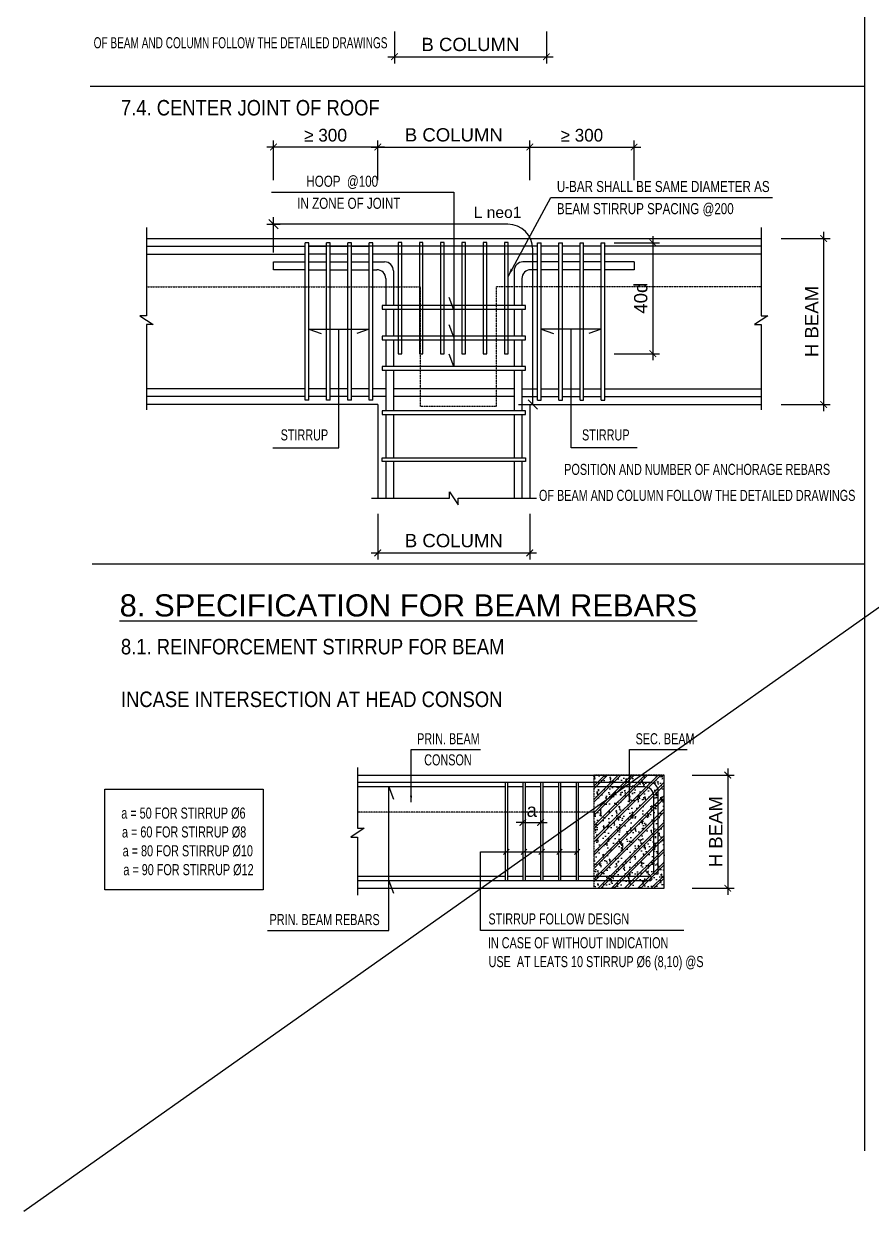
# Model space of a CAD drawing. Header units: millimetres. Extents: x -241424 to 696054, y -125618 to 93710.
# Drawn here: x 106926 to 126083, y -70002 to -43199 of the extents above; entities that cross this region are included whole.
import ezdxf
from ezdxf.enums import TextEntityAlignment as Align

# ---------------------------------------------------------------- set-up
doc = ezdxf.new("R2010")
doc.units = ezdxf.units.MM
doc.header["$LTSCALE"] = 7
doc.header["$PDMODE"] = 3
doc.linetypes.add('CENTER2', pattern=[1.125, 0.75, -0.125, 0.125, -0.125])
doc.linetypes.add('HIDDEN', pattern=[0.375, 0.25, -0.125])
doc.layers.get('0').update_dxf_attribs({"linetype": 'CONTINUOUS'})
doc.layers.get('Defpoints').update_dxf_attribs({"color": 6, "linetype": 'CONTINUOUS'})
for name, color, linetype in [('CDC_01_AXIS', 160, 'CENTER2'), ('CDC_02_DIM', 1, 'CONTINUOUS'), ('CDC_03_BORDER', 3, 'CONTINUOUS'), ('CDC_04_HIDDEN', 8, 'HIDDEN'), ('CDC_05_STEEL', 4, 'CONTINUOUS'), ('CDC_06_TEXT', 2, 'CONTINUOUS'), ('CDC_10_HATCH', 251, 'CONTINUOUS'), ('CDC_11_NOTE', 8, 'CONTINUOUS')]:
    doc.layers.add(name, color=color, linetype=linetype)
doc.layers.add('KCS_KHONG_IN', color=87, linetype='CONTINUOUS', plot=False)
doc.layers.add('KCS_Plotter', color=11, linetype='CONTINUOUS', plot=False)
doc.styles.add('ARIAL', font='arial.ttf')
doc.dimstyles.new('DIM1-25', dxfattribs={"dimscale": 1.2, "dimtxt": 250, "dimasz": 125, "dimexe": 125, "dimexo": 0.06, "dimgap": 100, "dimtad": 1, "dimdec": 0, "dimzin": 0, "dimdsep": 46, "dimtxsty": 'ARIAL', "dimblk": 'ARCHTICK', "dimcen": 100, "dimdle": 125, "dimclrd": 256, "dimclre": 1, "dimclrt": 2, "dimadec": 0, "dimazin": 0, "dimtfac": 1, "dimtdec": 0, "dimtix": 1, "dimtmove": 2, "dimatfit": 0, "dimfxl": 1, "dimtolj": 1, "dimtzin": 0, "dimarcsym": 0})

# ---------------------------------------------------------------- blocks, each defined once
blk = doc.blocks.new('_ArchTick')
at = {"color": 0, "linetype": 'ByBlock', "const_width": 0.15}
blk.add_lwpolyline([(-0.5, -0.5), (0.5, 0.5)], dxfattribs=at)
blk = doc.blocks.new('*D473')
at = {"layer": 'CDC_02_DIM', "lineweight": -2, "transparency": 16777216}
blk.add_line((122819, -60006), (122819, -62863), dxfattribs=at)
at = {"layer": 'CDC_02_DIM', "color": 1, "lineweight": -2, "transparency": 16777216}
for p, q in [((122019, -60156), (122969, -60156)), ((122019, -62713), (122969, -62713))]:
    blk.add_line(p, q, dxfattribs=at)
at = {"layer": 'Defpoints', "color": 0, "transparency": 16777216}
for p in [(122019, -60156), (122019, -62713), (122819, -62713)]:
    blk.add_point(p, dxfattribs=at)
at = {"layer": 'CDC_02_DIM', "lineweight": -2, "transparency": 16777216, "xscale": 150, "yscale": 150, "zscale": 150}
for p, rotation in [((122819, -60156), 90), ((122819, -62713), 270)]:
    blk.add_blockref('_ArchTick', p, dxfattribs=dict(at, rotation=rotation))
at = {"layer": 'CDC_02_DIM', "color": 2, "transparency": 16777216, "insert": (122548, -61435), "char_height": 300, "attachment_point": 5, "rotation": 90, "style": 'ARIAL'}
blk.add_mtext('\\A1;H BEAM', dxfattribs=at)
blk = doc.blocks.new('*D414')
at = {"layer": 'CDC_02_DIM', "color": 1, "lineweight": -2, "transparency": 16777216}
for p, q in [((115296, -43375), (115296, -44093)), ((118726, -43375), (118726, -44093))]:
    blk.add_line(p, q, dxfattribs=at)
at = {"layer": 'CDC_02_DIM', "lineweight": -2, "transparency": 16777216}
blk.add_line((115146, -43943), (118876, -43943), dxfattribs=at)
at = {"layer": 'Defpoints', "color": 0, "transparency": 16777216}
for p in [(115296, -43374), (118726, -43374), (118726, -43943)]:
    blk.add_point(p, dxfattribs=at)
at = {"layer": 'CDC_02_DIM', "lineweight": -2, "transparency": 16777216, "xscale": 150, "yscale": 150, "zscale": 150, "rotation": 180}
blk.add_blockref('_ArchTick', (115296, -43943), dxfattribs=at)
at = {"layer": 'CDC_02_DIM', "lineweight": -2, "transparency": 16777216, "xscale": 150, "yscale": 150, "zscale": 150}
blk.add_blockref('_ArchTick', (118726, -43943), dxfattribs=at)
at = {"layer": 'CDC_02_DIM', "color": 2, "transparency": 16777216, "insert": (117011, -43668), "char_height": 300, "attachment_point": 5, "style": 'ARIAL'}
blk.add_mtext('\\A1;B COLUMN', dxfattribs=at)
blk = doc.blocks.new('*D369')
at = {"layer": 'CDC_02_DIM', "color": 1, "lineweight": -2, "transparency": 16777216}
for p, q in [((114920, -46727), (114920, -45833)), ((118351, -46727), (118351, -45833))]:
    blk.add_line(p, q, dxfattribs=at)
at = {"layer": 'CDC_02_DIM', "lineweight": -2, "transparency": 16777216}
blk.add_line((114770, -45983), (118501, -45983), dxfattribs=at)
at = {"layer": 'Defpoints', "color": 0, "transparency": 16777216}
for p in [(118351, -45983), (114920, -46727), (118351, -46727)]:
    blk.add_point(p, dxfattribs=at)
at = {"layer": 'CDC_02_DIM', "lineweight": -2, "transparency": 16777216, "xscale": 150, "yscale": 150, "zscale": 150, "rotation": 180}
blk.add_blockref('_ArchTick', (114920, -45983), dxfattribs=at)
at = {"layer": 'CDC_02_DIM', "lineweight": -2, "transparency": 16777216, "xscale": 150, "yscale": 150, "zscale": 150}
blk.add_blockref('_ArchTick', (118351, -45983), dxfattribs=at)
at = {"layer": 'CDC_02_DIM', "color": 2, "transparency": 16777216, "insert": (116636, -45708), "char_height": 300, "attachment_point": 5, "style": 'ARIAL'}
blk.add_mtext('\\A1;B COLUMN', dxfattribs=at)
blk = doc.blocks.new('*D372')
at = {"layer": 'CDC_02_DIM', "color": 1, "lineweight": -2, "transparency": 16777216}
for p, q in [((118351, -46727), (118351, -45833)), ((120706, -46727), (120706, -45833))]:
    blk.add_line(p, q, dxfattribs=at)
at = {"layer": 'CDC_02_DIM', "lineweight": -2, "transparency": 16777216}
blk.add_line((118201, -45983), (120856, -45983), dxfattribs=at)
at = {"layer": 'Defpoints', "color": 0, "transparency": 16777216}
for p in [(120706, -45983), (118351, -46727), (120706, -46727)]:
    blk.add_point(p, dxfattribs=at)
at = {"layer": 'CDC_02_DIM', "lineweight": -2, "transparency": 16777216, "xscale": 150, "yscale": 150, "zscale": 150, "rotation": 180}
blk.add_blockref('_ArchTick', (118351, -45983), dxfattribs=at)
at = {"layer": 'CDC_02_DIM', "lineweight": -2, "transparency": 16777216, "xscale": 150, "yscale": 150, "zscale": 150}
blk.add_blockref('_ArchTick', (120706, -45983), dxfattribs=at)
at = {"layer": 'CDC_02_DIM', "color": 2, "transparency": 16777216, "insert": (119528, -45717), "char_height": 300, "attachment_point": 5, "style": 'ARIAL'}
blk.add_mtext('\\A1;{\\fSymbol|b0|i0|c2|p18;\\H0.9583x;³ 300}', dxfattribs=at)
blk = doc.blocks.new('*D373')
at = {"layer": 'CDC_02_DIM', "lineweight": -2, "transparency": 16777216}
blk.add_line((124985, -47895), (124985, -51944), dxfattribs=at)
at = {"layer": 'CDC_02_DIM', "color": 1, "lineweight": -2, "transparency": 16777216}
for p, q in [((124029, -48045), (125135, -48045)), ((124029, -51794), (125135, -51794))]:
    blk.add_line(p, q, dxfattribs=at)
at = {"layer": 'Defpoints', "color": 0, "transparency": 16777216}
for p in [(124029, -48045), (124029, -51794), (124985, -51794)]:
    blk.add_point(p, dxfattribs=at)
at = {"layer": 'CDC_02_DIM', "lineweight": -2, "transparency": 16777216, "xscale": 150, "yscale": 150, "zscale": 150}
for p, rotation in [((124985, -48045), 90), ((124985, -51794), 270)]:
    blk.add_blockref('_ArchTick', p, dxfattribs=dict(at, rotation=rotation))
at = {"layer": 'CDC_02_DIM', "color": 2, "transparency": 16777216, "insert": (124715, -49919), "char_height": 300, "attachment_point": 5, "rotation": 90, "style": 'ARIAL'}
blk.add_mtext('\\A1;H BEAM', dxfattribs=at)
blk = doc.blocks.new('*D374')
at = {"layer": 'CDC_02_DIM', "color": 1, "lineweight": -2, "transparency": 16777216}
for p, q in [((112565, -46727), (112565, -45833)), ((114920, -46727), (114920, -45833))]:
    blk.add_line(p, q, dxfattribs=at)
at = {"layer": 'CDC_02_DIM', "lineweight": -2, "transparency": 16777216}
blk.add_line((115070, -45983), (112415, -45983), dxfattribs=at)
at = {"layer": 'Defpoints', "color": 0, "transparency": 16777216}
for p in [(112565, -45983), (112565, -46727), (114920, -46727)]:
    blk.add_point(p, dxfattribs=at)
at = {"layer": 'CDC_02_DIM', "lineweight": -2, "transparency": 16777216, "xscale": 150, "yscale": 150, "zscale": 150, "rotation": 180}
blk.add_blockref('_ArchTick', (112565, -45983), dxfattribs=at)
at = {"layer": 'CDC_02_DIM', "lineweight": -2, "transparency": 16777216, "xscale": 150, "yscale": 150, "zscale": 150}
blk.add_blockref('_ArchTick', (114920, -45983), dxfattribs=at)
at = {"layer": 'CDC_02_DIM', "color": 2, "transparency": 16777216, "insert": (113743, -45716), "char_height": 300, "attachment_point": 5, "style": 'ARIAL'}
blk.add_mtext('\\A1;{\\fSymbol|b0|i0|c2|p18;\\H0.9583x;³ 30\\fArial|b0|i0|c0|p34;0}', dxfattribs=at)
blk = doc.blocks.new('*D375')
at = {"layer": 'CDC_02_DIM', "color": 1, "lineweight": -2, "transparency": 16777216}
for p, q in [((114920, -54258), (114920, -55292)), ((118351, -54258), (118351, -55292))]:
    blk.add_line(p, q, dxfattribs=at)
at = {"layer": 'CDC_02_DIM', "lineweight": -2, "transparency": 16777216}
blk.add_line((114770, -55142), (118501, -55142), dxfattribs=at)
at = {"layer": 'Defpoints', "color": 0, "transparency": 16777216}
for p in [(114920, -54258), (118351, -54258), (118351, -55142)]:
    blk.add_point(p, dxfattribs=at)
at = {"layer": 'CDC_02_DIM', "lineweight": -2, "transparency": 16777216, "xscale": 150, "yscale": 150, "zscale": 150, "rotation": 180}
blk.add_blockref('_ArchTick', (114920, -55142), dxfattribs=at)
at = {"layer": 'CDC_02_DIM', "lineweight": -2, "transparency": 16777216, "xscale": 150, "yscale": 150, "zscale": 150}
blk.add_blockref('_ArchTick', (118351, -55142), dxfattribs=at)
at = {"layer": 'CDC_02_DIM', "color": 2, "transparency": 16777216, "insert": (116636, -54867), "char_height": 300, "attachment_point": 5, "style": 'ARIAL'}
blk.add_mtext('\\A1;B COLUMN', dxfattribs=at)
blk = doc.blocks.new('*D360')
at = {"layer": 'CDC_02_DIM', "color": 1, "lineweight": -2, "transparency": 16777216}
for p, q in [((118196, -60840), (118196, -61375)), ((118596, -60840), (118596, -61375))]:
    blk.add_line(p, q, dxfattribs=at)
at = {"layer": 'CDC_02_DIM', "lineweight": -2, "transparency": 16777216}
for p, q in [((118196, -61225), (118046, -61225)), ((118196, -61225), (118596, -61225)), ((118596, -61225), (118746, -61225))]:
    blk.add_line(p, q, dxfattribs=at)
at = {"layer": 'Defpoints', "color": 0, "transparency": 16777216}
for p in [(118196, -60840), (118596, -60840), (118596, -61225)]:
    blk.add_point(p, dxfattribs=at)
at = {"layer": 'CDC_02_DIM', "lineweight": -2, "transparency": 16777216, "xscale": 150, "yscale": 150, "zscale": 150}
blk.add_blockref('_ArchTick', (118196, -61225), dxfattribs=at)
at = {"layer": 'CDC_02_DIM', "lineweight": -2, "transparency": 16777216, "xscale": 150, "yscale": 150, "zscale": 150, "rotation": 180}
blk.add_blockref('_ArchTick', (118596, -61225), dxfattribs=at)
at = {"layer": 'CDC_02_DIM', "color": 2, "transparency": 16777216, "insert": (118396, -60952), "char_height": 300, "attachment_point": 5, "style": 'ARIAL'}
blk.add_mtext('\\A1;a', dxfattribs=at)
blk = doc.blocks.new('D')
at = {"layer": 'CDC_02_DIM'}
for p, q in [((150, 0), (-150, 0)), ((106, 106), (-106, -106))]:
    blk.add_line(p, q, dxfattribs=at)
blk = doc.blocks.new('*U778')
at = {"layer": 'CDC_05_STEEL'}
blk.add_lwpolyline([(-41, -1253), (41, -1253), (41, 1253), (-41, 1253)], close=True, dxfattribs=at)
blk = doc.blocks.new('*U779')
at = {"layer": 'CDC_01_AXIS', "color": 0, "linetype": 'ByBlock', "lineweight": -2, "transparency": 16777216}
for p in [(-2400, 0), (-1920, 0), (-1440, 0), (-960, 0), (-480, 0), (0, 0)]:
    blk.add_blockref('*U778', p, dxfattribs=at)
blk = doc.blocks.new('*D780')
at = {"layer": 'CDC_02_DIM', "color": 1, "lineweight": -2, "transparency": 16777216}
for p, q in [((120254, -48141), (121280, -48141)), ((120254, -50646), (121280, -50646))]:
    blk.add_line(p, q, dxfattribs=at)
at = {"layer": 'CDC_02_DIM', "lineweight": -2, "transparency": 16777216}
blk.add_line((121130, -47991), (121130, -50796), dxfattribs=at)
at = {"layer": 'Defpoints', "color": 0, "transparency": 16777216}
for p in [(120254, -48141), (120254, -50646), (121130, -50646)]:
    blk.add_point(p, dxfattribs=at)
at = {"layer": 'CDC_02_DIM', "lineweight": -2, "transparency": 16777216, "xscale": 150, "yscale": 150, "zscale": 150}
for p, rotation in [((121130, -48141), 90), ((121130, -50646), 270)]:
    blk.add_blockref('_ArchTick', p, dxfattribs=dict(at, rotation=rotation))
at = {"layer": 'CDC_02_DIM', "color": 2, "transparency": 16777216, "insert": (120857, -49393), "char_height": 300, "attachment_point": 5, "rotation": 90, "style": 'ARIAL'}
blk.add_mtext('\\A1;40d', dxfattribs=at)

msp = doc.modelspace()

# ---------------------------------------------------------------- hatches: boundary and pattern name
at = {"layer": 'CDC_10_HATCH', "ltscale": 30}
h = msp.add_hatch(dxfattribs=at)
h.set_pattern_fill('BT-01', color=256, scale=50, style=0, pattern_type=2)
h.set_pattern_definition([(50, (-59009207.16, 2367322.83), (358.6300913, -31.3760675), [37.5, -412.5]), (355, (-59009207.16, 2367322.83), (-69.3756668, 376.0960669), [30, -330]), (100.4514, (-59009177.27, 2367320.2), (289.2546909, 344.719771), [31.870095, -350.571056]), (46.1842, (-59009207.16, 2367422.83), (533.6205243, -82.759507), [56.25, -618.75]), (96.6356, (-59009162.7, 2367415.93), (467.331353, 487.0589355), [47.805144, -525.8565]), (351.1842, (-59009207.16, 2367422.83), (467.3309726, 487.0593005), [45, -495]), (21, (-59009157.16, 2367397.83), (298.453526, -201.3094453), [37.5, -412.5]), (326, (-59009157.16, 2367397.83), (121.657666, 362.5750225), [30, -330]), (71.4514, (-59009132.3, 2367381.06), (420.1113143, 161.2652484), [31.870095, -350.571056]), (37.5, (-59009207.16, 2367322.83), (6.07992766, 166.44692692), [0, -326, 0, -335, 0, -331.25]), (7.5, (-59009207.16, 2367322.83), (131.5347687, 197.20585594), [0, -191, 0, -318.5, 0, -126.25]), (327.5, (-59009318.66, 2367322.83), (266.9112181, -11.27743587), [0, -125, 0, -390, 0, -517.5]), (317.5, (-59009368.66, 2367322.83), (291.5930847, 50.0524912), [0, -162.5, 0, -259, 0, -367.5]), (45, (-59009207.16, 2367322.83), (-150.260191, 150.260191), []), (45, (-59009207.16, 2367384.08), (-150.260191, 150.260191), [])])
h.paths.add_polyline_path([(119795.6, -62713.3), (121382.1, -62713.3), (121382.1, -60156), (119795.6, -60156)])

# ---------------------------------------------------------------- linework, layer by layer
at = {"layer": 'CDC_02_DIM'}
for p, q in [((112565.3, -48362.8), (112565.3, -47562.8)), ((117856.4, -47722.8), (112566.3, -47722.8)), ((118418.6, -51793.8), (118418.6, -48284.9)), ((118099.6, -51793.8), (118571.9, -51793.8))]:
    msp.add_line(p, q, dxfattribs=at)
msp.add_arc((117856.4, -48284.9), 562.2, 0, 90, dxfattribs=at)
at = {"layer": 'CDC_03_BORDER'}
for p, q in [((125911.7, -68637.3), (125911.7, -14884.7)), ((109695.5, -48044.5), (123575.6, -48044.5)), ((114920.3, -51793.8), (109695.5, -51793.8)), ((118350.9, -51793.8), (123575.6, -51793.8)), ((108473.1, -55389.5), (125911.7, -55389.5)), ((114462.8, -60156), (121382.1, -60156)), ((121382.1, -62713.3), (121382.1, -60156)), ((114462.8, -62713.3), (121382.1, -62713.3))]:
    msp.add_line(p, q, dxfattribs=at)
for points in [[(109695.5, -47796.5), (109695.5, -49790.9), (109545.5, -49790.9), (109845.6, -49991), (109695.5, -49991), (109695.5, -51913.1)], [(123575.6, -47796.5), (123575.6, -49790.9), (123725.7, -49790.9), (123425.6, -49991), (123575.6, -49991), (123575.6, -51913.1)], [(114920.3, -51793.8), (114920.3, -53910.9)], [(118350.9, -51793.8), (118350.9, -53910.9)], [(114775.9, -53910.9), (116535.5, -53910.9), (116535.5, -53760.9), (116735.6, -54061), (116735.6, -53910.9), (118502.5, -53910.9)], [(114462.8, -59983.1), (114462.8, -61355.5), (114612.8, -61355.5), (114312.7, -61555.6), (114462.8, -61555.6), (114462.8, -62871.4)]]:
    msp.add_lwpolyline(points, dxfattribs=at)
at = {"layer": 'CDC_04_HIDDEN'}
for p, q in [((109695.5, -49138.9), (115885.5, -49138.9)), ((115885.5, -51835.9), (115885.5, -49138.9)), ((117600.8, -51835.9), (117600.8, -49138.9)), ((123575.6, -49138.9), (117600.8, -49138.9)), ((117600.8, -51835.9), (115885.5, -51835.9)), ((119795.6, -60998.1), (114462.8, -60998.1))]:
    msp.add_line(p, q, dxfattribs=at)
msp.add_lwpolyline([(119795.6, -62713.3), (121382.1, -62713.3), (121382.1, -60156), (119795.6, -60156)], close=True, dxfattribs=at)
at = {"layer": 'CDC_05_STEEL'}
for p, q in [((109695.5, -48222.6), (113282, -48222.6)), ((113282, -51697.8), (113282, -48140.5)), ((113364.1, -48140.5), (113282, -48140.5)), ((113364.1, -51697.8), (113364.1, -48140.5)), ((113364.1, -48222.6), (113762, -48222.6)), ((118524.7, -48222.6), (113367.1, -48222.6)), ((113762, -51697.8), (113762, -48140.5)), ((113844.1, -48140.5), (113762, -48140.5)), ((113844.1, -51697.8), (113844.1, -48140.5)), ((113844.1, -48222.6), (114242, -48222.6)), ((114242, -51697.8), (114242, -48140.5)), ((114324.1, -48140.5), (114242, -48140.5)), ((114324.1, -51697.8), (114324.1, -48140.5)), ((114324.1, -48222.6), (114722, -48222.6)), ((114722, -51697.8), (114722, -48140.5)), ((114804.1, -48140.5), (114722, -48140.5)), ((114804.1, -51697.8), (114804.1, -48140.5)), ((118524.7, -51697.8), (118524.7, -48140.5)), ((118524.7, -48140.5), (118606.8, -48140.5)), ((118606.8, -51697.8), (118606.8, -48140.5)), ((119004.7, -48222.6), (118606.8, -48222.6)), ((119004.7, -51697.8), (119004.7, -48140.5)), ((119004.7, -48140.5), (119086.8, -48140.5)), ((119086.8, -51697.8), (119086.8, -48140.5)), ((119484.7, -48222.6), (119086.8, -48222.6)), ((119484.7, -51697.8), (119484.7, -48140.5)), ((119484.7, -48140.5), (119566.8, -48140.5)), ((119566.8, -51697.8), (119566.8, -48140.5)), ((119964.7, -48222.6), (119566.8, -48222.6)), ((119964.7, -51697.8), (119964.7, -48140.5)), ((119964.7, -48140.5), (120046.8, -48140.5)), ((120046.8, -51697.8), (120046.8, -48140.5)), ((123575.6, -48222.6), (120046.8, -48222.6)), ((109695.5, -48397.6), (113282, -48397.6)), ((113762, -48397.6), (113367.1, -48397.6)), ((114242, -48397.6), (113844.1, -48397.6)), ((114722, -48397.6), (114324.1, -48397.6)), ((118524.7, -48397.6), (114804.1, -48397.6)), ((119004.7, -48397.6), (118606.8, -48397.6)), ((119484.7, -48397.6), (119086.8, -48397.6)), ((119964.7, -48397.6), (119566.8, -48397.6)), ((123575.6, -48397.6), (120046.8, -48397.6)), ((114804.1, -48575.7), (115073.6, -48575.7)), ((114804.1, -48750.6), (114898.4, -48750.6)), ((115273.6, -48775.7), (115273.6, -49560.5)), ((118524.7, -48575.7), (118197.6, -48575.7)), ((118524.7, -48750.6), (118372.7, -48750.6)), ((119004.7, -48575.7), (118606.8, -48575.7)), ((119004.7, -48750.6), (118606.8, -48750.6)), ((119484.7, -48575.7), (119086.8, -48575.7)), ((119484.7, -48750.6), (119086.8, -48750.6)), ((119964.7, -48575.7), (119566.8, -48575.7)), ((119964.7, -48750.6), (119566.8, -48750.6)), ((120705.9, -48575.7), (120046.8, -48575.7)), ((120705.9, -48750.6), (120046.8, -48750.6)), ((120705.9, -48575.7), (120705.9, -48750.6)), ((115098.4, -48950.6), (115098.4, -49560.5)), ((113282, -51440.7), (109695.5, -51440.7)), ((113762, -51440.7), (113364.1, -51440.7)), ((113762, -51440.7), (113367.1, -51440.7)), ((114242, -51440.7), (113844.1, -51440.7)), ((114242, -51440.7), (113844.1, -51440.7)), ((114722, -51440.7), (114324.1, -51440.7)), ((114722, -51440.7), (114324.1, -51440.7)), ((115098.4, -51440.7), (114804.1, -51440.7)), ((118172.7, -51440.7), (118524.7, -51440.7)), ((118606.8, -51440.7), (119004.7, -51440.7)), ((119086.8, -51440.7), (119484.7, -51440.7)), ((119566.8, -51440.7), (119964.7, -51440.7)), ((120046.8, -51440.7), (123575.6, -51440.7)), ((113282, -51615.7), (109695.5, -51615.7)), ((113364.1, -51697.8), (113282, -51697.8)), ((113762, -51615.7), (113364.1, -51615.7)), ((113762, -51615.7), (113367.1, -51615.7)), ((113844.1, -51697.8), (113762, -51697.8)), ((114242, -51615.7), (113844.1, -51615.7)), ((114242, -51615.7), (113844.1, -51615.7)), ((114324.1, -51697.8), (114242, -51697.8)), ((114722, -51615.7), (114324.1, -51615.7)), ((114722, -51615.7), (114324.1, -51615.7)), ((114804.1, -51697.8), (114722, -51697.8)), ((115098.4, -51615.7), (114804.1, -51615.7)), ((118172.7, -51615.7), (118524.7, -51615.7)), ((118524.7, -51697.8), (118606.8, -51697.8)), ((118606.8, -51615.7), (119004.7, -51615.7)), ((119004.7, -51697.8), (119086.8, -51697.8)), ((119086.8, -51615.7), (119484.7, -51615.7)), ((119484.7, -51697.8), (119566.8, -51697.8)), ((119566.8, -51615.7), (119964.7, -51615.7)), ((119964.7, -51697.8), (120046.8, -51697.8)), ((120046.8, -51615.7), (123575.6, -51615.7)), ((117795.6, -60324.7), (117795.6, -62544.5)), ((117845.6, -60324.7), (117845.6, -62544.5)), ((118195.6, -60324.7), (118195.6, -62544.5)), ((118245.6, -60324.7), (118245.6, -62544.5)), ((118595.6, -60324.7), (118595.6, -62544.5)), ((118645.6, -60324.7), (118645.6, -62544.5)), ((118995.6, -60324.7), (118995.6, -62544.5)), ((119045.6, -60324.7), (119045.6, -62544.5)), ((119395.6, -60324.7), (119395.6, -62544.5)), ((119445.6, -60324.7), (119445.6, -62544.5)), ((121080.6, -62444.5), (121080.6, -62544.5)), ((121150.9, -62387.3), (121252.1, -62387.3))]:
    msp.add_line(p, q, dxfattribs=at)
for points in [[(113282, -48750.6), (112565.3, -48750.6), (112565.3, -48575.7), (113282, -48575.7)], [(113367.1, -48575.7), (113762, -48575.7)], [(113367.1, -48750.6), (113762, -48750.6)], [(113844.1, -48575.7), (114242, -48575.7)], [(113844.1, -48750.6), (114242, -48750.6)], [(114324.1, -48575.7), (114722, -48575.7)], [(114324.1, -48750.6), (114722, -48750.6)], [(117997.6, -48775.7), (117997.6, -49560.5)], [(118172.7, -48950.6), (118172.7, -49560.5)], [(115098.4, -49642.6), (115098.4, -50250.5)], [(115273.6, -49642.6), (115273.6, -50250.5)], [(117997.6, -49642.6), (117997.6, -50250.5)], [(118172.7, -49642.6), (118172.7, -50250.5)], [(115098.4, -50332.6), (115098.4, -50938.6)], [(115273.6, -50332.6), (115273.6, -50938.6)], [(117997.6, -50332.6), (117997.6, -50938.6)], [(118172.7, -50332.6), (118172.7, -50938.6)], [(115098.4, -51020.7), (115098.4, -51938.6)], [(115273.6, -51020.7), (115273.6, -51938.6)], [(117997.6, -51020.7), (117997.6, -51938.6)], [(118172.7, -51020.7), (118172.7, -51938.6)], [(117997.6, -51440.7), (116040.3, -51440.7), (116040.3, -51440.7), (115273.6, -51440.7)], [(117997.6, -51615.7), (116040.3, -51615.7), (115273.6, -51615.7)], [(115098.4, -52020.7), (115098.4, -53000.3)], [(115273.6, -52020.7), (115273.6, -53000.3)], [(117997.6, -52020.7), (117997.6, -53000.3)], [(118172.7, -52020.7), (118172.7, -53000.3)], [(115098.4, -53082.4), (115098.4, -53910.9)], [(115273.6, -53082.4), (115273.6, -53910.9)], [(117997.6, -53082.4), (117997.6, -53910.9)], [(118172.7, -53082.4), (118172.7, -53910.9)], [(117795.6, -60424.8), (114462.8, -60424.8)], [(118195.6, -60424.8), (117845.6, -60424.8)], [(118595.6, -60424.8), (118245.6, -60424.8)], [(118995.6, -60424.8), (118645.6, -60424.8)], [(119395.6, -60424.8), (119045.6, -60424.8)], [(117795.6, -62444.5), (114462.8, -62444.5)], [(118195.6, -62444.5), (117845.6, -62444.5)], [(118595.6, -62444.5), (118245.6, -62444.5)], [(118995.6, -62444.5), (118645.6, -62444.5)], [(119395.6, -62444.5), (119045.6, -62444.5)], [(121080.6, -62444.5), (119445.6, -62444.5)], [(121080.6, -62544.5), (114462.8, -62544.5)]]:
    msp.add_lwpolyline(points, dxfattribs=at)
for points in [[(118254.9, -49642.6), (118254.9, -49560.5), (115016.3, -49560.5), (115016.3, -49560.5), (115016.3, -49642.6)], [(118254.9, -50332.6), (118254.9, -50250.5), (115016.3, -50250.5), (115016.3, -50250.5), (115016.3, -50332.6)], [(118254.9, -51020.7), (118254.9, -50938.6), (115016.3, -50938.6), (115016.3, -50938.6), (115016.3, -51020.7)], [(118254.9, -52020.7), (118254.9, -51938.6), (115016.3, -51938.6), (115016.3, -51938.6), (115016.3, -52020.7)], [(118254.9, -53000.3), (118254.9, -53082.4), (115016.3, -53082.4), (115016.3, -53000.3), (115016.3, -53000.3)]]:
    msp.add_lwpolyline(points, close=True, dxfattribs=at)
for points in [[(121252.1, -62387.3), (121252.1, -60524.8, 0.4142136), (121052.1, -60324.8), (114462.8, -60324.8)], [(121150.9, -62387.3), (121150.9, -60624.8, 0.4142136), (120950.9, -60424.8), (119445.6, -60424.8)]]:
    msp.add_lwpolyline(points, format="xyb", dxfattribs=at)
for centre, start, end in [((114898.4, -48950.6), 359.99965, 90.00017), ((115073.6, -48775.7), 0, 90), ((118197.6, -48775.7), 90, 180), ((118372.7, -48950.6), 90, 180)]:
    msp.add_arc(centre, 200, start, end, dxfattribs=at)
at = {"layer": 'CDC_06_TEXT'}
for p, q in [((113364.1, -50089.3), (114722, -50089.3)), ((113364.1, -50089.3), (113642.5, -50194)), ((114722, -50089.3), (114443.7, -50194)), ((119964.7, -50089.3), (118606.8, -50089.3)), ((118606.8, -50089.3), (118885.2, -50194)), ((119964.7, -50089.3), (119686.3, -50194))]:
    msp.add_line(p, q, dxfattribs=at)
at = {"layer": 'CDC_11_NOTE'}
for p, q in [((116635.6, -49656.1), (116530.8, -49377.8)), ((116635.6, -50274.1), (116530.8, -49995.8)), ((116635.6, -50938.6), (116530.8, -50660.2)), ((115171.3, -60424.8), (115276.1, -60703.1)), ((117758.2, -61952.8), (117881.8, -61832.2)), ((118158.2, -61952.8), (118281.8, -61832.2)), ((118558.2, -61952.8), (118681.8, -61832.2)), ((118958.2, -61952.8), (119081.8, -61832.2)), ((119358.2, -61952.8), (119481.8, -61832.2)), ((115171.3, -62544.5), (115276.1, -62822.9))]:
    msp.add_line(p, q, dxfattribs=at)
for points in [[(112520.8, -47003.3), (116635.6, -47003.3), (116635.6, -50938.6)], [(112552.6, -52772.6), (114043.1, -52772.6), (114043.1, -50089.3)], [(120776.3, -52772.6), (119285.8, -52772.6), (119285.8, -50089.3)], [(112426, -63664.2), (115171.3, -63664.2), (115171.3, -60424.8)], [(121825.5, -63664.2), (117237, -63664.2), (117237, -61892.5), (119445.6, -61892.5)]]:
    msp.add_lwpolyline(points, dxfattribs=at)
at = {"layer": 'Defpoints', "linetype": 'HIDDEN', "ltscale": 0.1}
msp.add_line((108426, -44605.8), (125911.7, -44605.8), dxfattribs=at)
at = {"layer": 'KCS_KHONG_IN'}
msp.add_lwpolyline([(108757.6, -60472.8), (112334.2, -60472.8), (112334.2, -62744), (108757.6, -62744)], close=True, dxfattribs=at)
at = {"layer": 'KCS_Plotter'}
msp.add_line((106926, -70002.5), (191026, -10602.5), dxfattribs=at)

# ---------------------------------------------------------------- block references
at = {"layer": 'CDC_01_AXIS', "color": 1}
msp.add_blockref('*U779', (117818.7, -49393), dxfattribs=at)
at = {"layer": 'CDC_02_DIM', "xscale": -1}
for p in [(112565.3, -47722.8), (118418.6, -51793.8)]:
    msp.add_blockref('D', p, dxfattribs=at)

# ---------------------------------------------------------------- texts
at = {"layer": 'CDC_06_TEXT', "style": 'ARIAL'}
for s, width, p in [('OF BEAM AND COLUMN FOLLOW THE DETAILED DRAWINGS', 0.65, (111821.3, -43628.1)), ('STIRRUP', 0.7, (113262.5, -52478.9)), ('STIRRUP', 0.7, (120066.3, -52478.9)), ('POSITION AND NUMBER OF ANCHORAGE REBARS', 0.7, (122130, -53257.6)), ('OF BEAM AND COLUMN FOLLOW THE DETAILED DRAWINGS', 0.7, (122130, -53844.3))]:
    msp.add_text(s, height=250, dxfattribs=dict(at, width=width)).set_placement(p, align=Align.MIDDLE)
at = {"layer": 'CDC_06_TEXT', "color": 4, "style": 'ARIAL', "width": 0.85}
for s, p in [('7.4. CENTER JOINT OF ROOF', (109120.2, -45094.6)), ('8.1. REINFORCEMENT STIRRUP FOR BEAM', (109120.2, -57259)), ('INCASE INTERSECTION AT HEAD CONSON', (109120.2, -58447.5))]:
    msp.add_text(s, height=350, dxfattribs=at).set_placement(p, align=Align.MIDDLE_LEFT)
at = {"layer": 'CDC_06_TEXT', "style": 'ARIAL'}
for s, width, p in [('HOOP  @100', 0.75, (113306.6, -46878.9)), ('U-BAR SHALL BE SAME DIAMETER AS', 0.75, (118962.7, -46997.4)), ('IN ZONE OF JOINT', 0.75, (113102, -47376.2)), ('BEAM STIRRUP SPACING @200', 0.75, (118962.7, -47497.4)), ('PRIN. BEAM', 0.7, (115807.2, -59462.9)), ('SEC. BEAM', 0.7, (120740.2, -59462.9)), ('CONSON', 0.7, (115966.9, -59939)), ('a = 50 FOR STIRRUP %%C6', 0.7, (109128.9, -61140.7)), ('a = 60 FOR STIRRUP %%C8', 0.7, (109144.2, -61566.2)), ('a = 80 FOR STIRRUP %%C10', 0.7, (109159.5, -61991.6)), ('a = 90 FOR STIRRUP %%C12', 0.7, (109174.8, -62417.1)), ('PRIN. BEAM REBARS', 0.7, (112476.6, -63543.8))]:
    msp.add_text(s, height=250, dxfattribs=dict(at, width=width)).set_placement(p)
at = {"layer": 'CDC_06_TEXT', "color": 4, "style": 'ARIAL'}
msp.add_text('%%U8. SPECIFICATION FOR BEAM REBARS', height=500, dxfattribs=at).set_placement((109091.2, -56577.4))
at = {"layer": 'CDC_06_TEXT', "linetype": 'Continuous', "style": 'ARIAL', "width": 0.7}
for s, p in [('STIRRUP FOLLOW DESIGN', (117417.2, -63528.5)), ('IN CASE OF WITHOUT INDICATION', (117405.1, -64067.4)), ('USE  AT LEATS 10 STIRRUP %%C6 (8,10) @S', (117420.4, -64492.8))]:
    msp.add_text(s, height=250, dxfattribs=at).set_placement(p)
at = {"layer": 'CDC_06_TEXT', "insert": (117623.3, -47457.7), "char_height": 252, "attachment_point": 5, "style": 'ARIAL'}
msp.add_mtext('L neo1', dxfattribs=at)

# ---------------------------------------------------------------- dimensions: what is measured, and where the dimension line sits
at = {"layer": 'CDC_02_DIM'}
for base, p1, p2, text, picture, middle in [((118726.3, -43943.1), (115295.8, -43374.5), (118726.3, -43374.5), 'B COLUMN', '*D414', (117011.1, -43667.9)), ((118350.9, -45983.2), (114920.3, -46727.4), (118350.9, -46727.4), 'B COLUMN', '*D369', (116635.6, -45708)), ((120705.9, -45983.2), (118350.9, -46727.4), (120705.9, -46727.4), '{\\fSymbol|b0|i0|c2|p18;\\H0.9583x;³ 300}', '*D372', (119528.4, -45716.5)), ((118350.9, -55141.8), (114920.3, -54258), (118350.9, -54258), 'B COLUMN', '*D375', (116635.6, -54866.6)), ((118595.6, -61224.8), (118195.6, -60840.1), (118595.6, -60840.1), 'a', '*D360', (118395.6, -60952.3))]:
    dim = msp.add_linear_dim(base=base, p1=p1, p2=p2, text=text, dimstyle='DIM1-25', override={"dimtxsty": 'ARIAL'}, dxfattribs=at)
    dim.commit()
    dim.dimension.update_dxf_attribs({"geometry": picture, "text_midpoint": middle})
for base, p1, p2, angle, text, picture, middle in [((112565.3, -45983.2), (114920.3, -46727.4), (112565.3, -46727.4), 180, '{\\fSymbol|b0|i0|c2|p18;\\H0.9583x;³ 30\\fArial|b0|i0|c0|p34;0}', '*D374', (113742.8, -45716)), ((124984.9, -51793.8), (124028.9, -48044.5), (124028.9, -51793.8), 90, 'H BEAM', '*D373', (124714.8, -49919.1)), ((121130.2, -50645.5), (120254.4, -48140.5), (120254.4, -50645.5), 90, '40d', '*D780', (120857.1, -49393)), ((122818.5, -62713.3), (122018.5, -60156), (122018.5, -62713.3), 90, 'H BEAM', '*D473', (122548.4, -61434.7))]:
    dim = msp.add_linear_dim(base=base, p1=p1, p2=p2, angle=angle, text=text, dimstyle='DIM1-25', override={"dimtxsty": 'ARIAL'}, dxfattribs=at)
    dim.commit()
    dim.dimension.update_dxf_attribs({"geometry": picture, "text_midpoint": middle})

# ---------------------------------------------------------------- leaders
at = {"layer": 'CDC_11_NOTE', "color": 1}
msp.add_leader([(117859.8, -48900.3), (118824.2, -47121.9), (123828, -47121.9)], dimstyle='DIM1-25', override={"dimasz": 150, "dimgap": 100, "dimtad": 0}, dxfattribs=at)
at = {"layer": 'CDC_11_NOTE'}
for points in [[(115671.1, -60769.9), (115671.1, -59583.4), (117235.4, -59583.4)], [(120604.1, -60769.9), (120604.1, -59583.4), (121905.3, -59583.4)]]:
    msp.add_leader(points, dimstyle='DIM1-25', override={"dimtxsty": 'ARIAL'}, dxfattribs=at)

doc.saveas('drawing.dxf')
